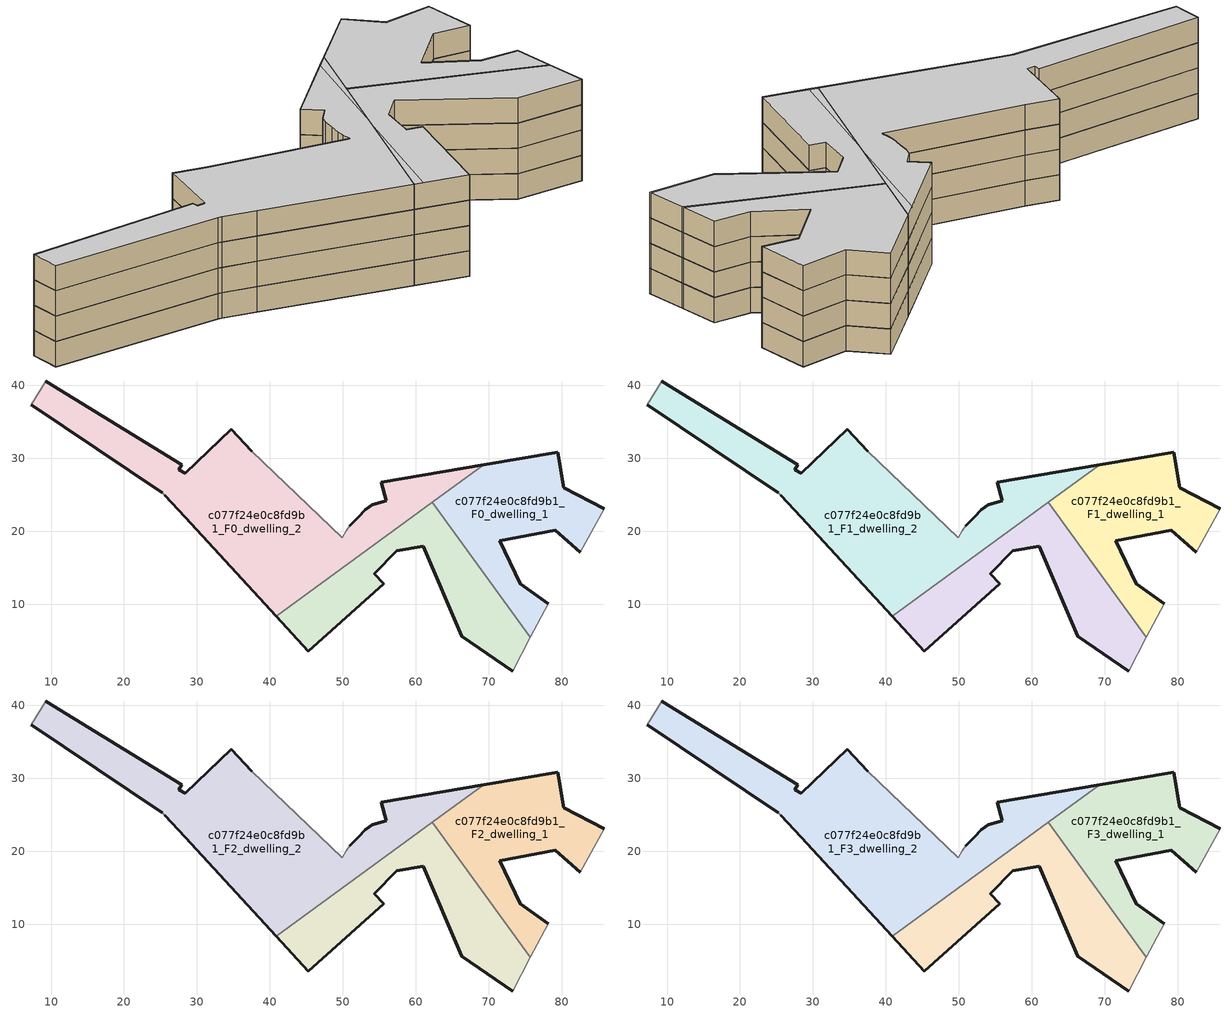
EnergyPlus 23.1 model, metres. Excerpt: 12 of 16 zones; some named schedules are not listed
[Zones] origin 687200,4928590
c077f24e0c8fd9b1_F0_dwelling_0
 floor ground (EU_floor_Construction): 73.26,0.86 75.69,5.48 62.22,23.96 40.83,8.37 45.22,3.59 55.61,12.79 54.29,14.18 57.35,17.33 61.02,17.99 66.28,5.65 z0
 wall outside (EU_wall_Construction): 73.26,0.86 66.28,5.65 61.02,17.99 57.35,17.33 54.29,14.18 55.61,12.79 45.22,3.59 40.83,8.37 z0:3
 wall to c077f24e0c8fd9b1_F0_dwelling_1 (EU_wall_Construction): 62.22,23.96 75.69,5.48 z0:3
 wall adiabatic (EU_wall_Construction): 75.69,5.48 73.26,0.86 z0:3
 wall to c077f24e0c8fd9b1_F0_dwelling_2 (EU_wall_Construction): 40.83,8.37 62.22,23.96 z0:3
c077f24e0c8fd9b1_F0_dwelling_1
 floor ground (EU_floor_Construction): 78.11,10.06 74.33,12.8 71.49,18.74 79.09,20.14 82.55,17.11 85.84,23.08 80.29,25.95 79.46,30.85 69.31,29.13 62.22,23.96 75.69,5.48 z0
 wall outside (EU_wall_Construction): 82.55,17.11 79.09,20.14 71.49,18.74 74.33,12.8 78.11,10.06 / 69.31,29.13 79.46,30.85 80.29,25.95 85.84,23.08 z0:3
 wall adiabatic (EU_wall_Construction): 85.84,23.08 82.55,17.11 / 78.11,10.06 75.69,5.48 z0:3
 wall to c077f24e0c8fd9b1_F0_dwelling_2 (EU_wall_Construction): 62.22,23.96 69.31,29.13 z0:3
c077f24e0c8fd9b1_F0_dwelling_2
 floor ground (EU_floor_Construction): 55.91,24.16 53.99,23.67 53.03,22.98 52.1,21.93 50.93,20.75 50.46,20.05 49.93,19.09 37.49,30.97 34.7,33.97 28.41,27.93 27.53,28.47 27.93,29.13 9.26,40.6 7.26,37.34 25.22,25.26 25.56,24.91 28.4,21.91 40.83,8.37 69.31,29.13 55.25,26.75 z0
 wall outside (EU_wall_Construction): 9.26,40.6 27.93,29.13 27.53,28.47 28.41,27.93 34.7,33.97 37.49,30.97 / 50.93,20.75 52.1,21.93 53.03,22.98 53.99,23.67 55.91,24.16 55.25,26.75 69.31,29.13 / 40.83,8.37 28.4,21.91 25.56,24.91 / 25.22,25.26 7.26,37.34 z0:3
 wall adiabatic (EU_wall_Construction): 7.26,37.34 9.26,40.6 / 37.49,30.97 49.93,19.09 50.46,20.05 50.93,20.75 / 25.56,24.91 25.22,25.26 z0:3
c077f24e0c8fd9b1_F1_dwelling_0
 floor to c077f24e0c8fd9b1_F0_dwelling_0 (EU_floor_Construction): 73.26,0.86 75.69,5.48 62.22,23.96 40.83,8.37 45.22,3.59 55.61,12.79 54.29,14.18 57.35,17.33 61.02,17.99 66.28,5.65 z3
 wall outside (EU_wall_Construction): 73.26,0.86 66.28,5.65 61.02,17.99 57.35,17.33 54.29,14.18 55.61,12.79 45.22,3.59 40.83,8.37 z3:6
 wall to c077f24e0c8fd9b1_F1_dwelling_1 (EU_wall_Construction): 62.22,23.96 75.69,5.48 z3:6
 wall adiabatic (EU_wall_Construction): 75.69,5.48 73.26,0.86 z3:6
 wall to c077f24e0c8fd9b1_F1_dwelling_2 (EU_wall_Construction): 40.83,8.37 62.22,23.96 z3:6
c077f24e0c8fd9b1_F1_dwelling_1
 floor to c077f24e0c8fd9b1_F0_dwelling_1 (EU_floor_Construction): 78.11,10.06 74.33,12.8 71.49,18.74 79.09,20.14 82.55,17.11 85.84,23.08 80.29,25.95 79.46,30.85 69.31,29.13 62.22,23.96 75.69,5.48 z3
 wall outside (EU_wall_Construction): 82.55,17.11 79.09,20.14 71.49,18.74 74.33,12.8 78.11,10.06 / 69.31,29.13 79.46,30.85 80.29,25.95 85.84,23.08 z3:6
 wall adiabatic (EU_wall_Construction): 85.84,23.08 82.55,17.11 / 78.11,10.06 75.69,5.48 z3:6
 wall to c077f24e0c8fd9b1_F1_dwelling_2 (EU_wall_Construction): 62.22,23.96 69.31,29.13 z3:6
c077f24e0c8fd9b1_F1_dwelling_2
 floor to c077f24e0c8fd9b1_F0_dwelling_2 (EU_floor_Construction): 55.91,24.16 53.99,23.67 53.03,22.98 52.1,21.93 50.93,20.75 50.46,20.05 49.93,19.09 37.49,30.97 34.7,33.97 28.41,27.93 27.53,28.47 27.93,29.13 9.26,40.6 7.26,37.34 25.22,25.26 25.56,24.91 28.4,21.91 40.83,8.37 69.31,29.13 55.25,26.75 z3
 wall outside (EU_wall_Construction): 9.26,40.6 27.93,29.13 27.53,28.47 28.41,27.93 34.7,33.97 37.49,30.97 / 50.93,20.75 52.1,21.93 53.03,22.98 53.99,23.67 55.91,24.16 55.25,26.75 69.31,29.13 / 40.83,8.37 28.4,21.91 25.56,24.91 / 25.22,25.26 7.26,37.34 z3:6
 wall adiabatic (EU_wall_Construction): 7.26,37.34 9.26,40.6 / 37.49,30.97 49.93,19.09 50.46,20.05 50.93,20.75 / 25.56,24.91 25.22,25.26 z3:6
c077f24e0c8fd9b1_F2_dwelling_0
 floor to c077f24e0c8fd9b1_F1_dwelling_0 (EU_floor_Construction): 73.26,0.86 75.69,5.48 62.22,23.96 40.83,8.37 45.22,3.59 55.61,12.79 54.29,14.18 57.35,17.33 61.02,17.99 66.28,5.65 z6
 wall outside (EU_wall_Construction): 73.26,0.86 66.28,5.65 61.02,17.99 57.35,17.33 54.29,14.18 55.61,12.79 45.22,3.59 40.83,8.37 z6:9
 wall to c077f24e0c8fd9b1_F2_dwelling_1 (EU_wall_Construction): 62.22,23.96 75.69,5.48 z6:9
 wall adiabatic (EU_wall_Construction): 75.69,5.48 73.26,0.86 z6:9
 wall to c077f24e0c8fd9b1_F2_dwelling_2 (EU_wall_Construction): 40.83,8.37 62.22,23.96 z6:9
c077f24e0c8fd9b1_F2_dwelling_1
 floor to c077f24e0c8fd9b1_F1_dwelling_1 (EU_floor_Construction): 78.11,10.06 74.33,12.8 71.49,18.74 79.09,20.14 82.55,17.11 85.84,23.08 80.29,25.95 79.46,30.85 69.31,29.13 62.22,23.96 75.69,5.48 z6
 wall outside (EU_wall_Construction): 82.55,17.11 79.09,20.14 71.49,18.74 74.33,12.8 78.11,10.06 / 69.31,29.13 79.46,30.85 80.29,25.95 85.84,23.08 z6:9
 wall adiabatic (EU_wall_Construction): 85.84,23.08 82.55,17.11 / 78.11,10.06 75.69,5.48 z6:9
 wall to c077f24e0c8fd9b1_F2_dwelling_2 (EU_wall_Construction): 62.22,23.96 69.31,29.13 z6:9
c077f24e0c8fd9b1_F2_dwelling_2
 floor to c077f24e0c8fd9b1_F1_dwelling_2 (EU_floor_Construction): 55.91,24.16 53.99,23.67 53.03,22.98 52.1,21.93 50.93,20.75 50.46,20.05 49.93,19.09 37.49,30.97 34.7,33.97 28.41,27.93 27.53,28.47 27.93,29.13 9.26,40.6 7.26,37.34 25.22,25.26 25.56,24.91 28.4,21.91 40.83,8.37 69.31,29.13 55.25,26.75 z6
 wall outside (EU_wall_Construction): 9.26,40.6 27.93,29.13 27.53,28.47 28.41,27.93 34.7,33.97 37.49,30.97 / 50.93,20.75 52.1,21.93 53.03,22.98 53.99,23.67 55.91,24.16 55.25,26.75 69.31,29.13 / 40.83,8.37 28.4,21.91 25.56,24.91 / 25.22,25.26 7.26,37.34 z6:9
 wall adiabatic (EU_wall_Construction): 7.26,37.34 9.26,40.6 / 37.49,30.97 49.93,19.09 50.46,20.05 50.93,20.75 / 25.56,24.91 25.22,25.26 z6:9
c077f24e0c8fd9b1_F3_dwelling_0
 floor to c077f24e0c8fd9b1_F2_dwelling_0 (EU_floor_Construction): 73.26,0.86 75.69,5.48 62.22,23.96 40.83,8.37 45.22,3.59 55.61,12.79 54.29,14.18 57.35,17.33 61.02,17.99 66.28,5.65 z9
 wall outside (EU_wall_Construction): 73.26,0.86 66.28,5.65 61.02,17.99 57.35,17.33 54.29,14.18 55.61,12.79 45.22,3.59 40.83,8.37 z9:12
 wall to c077f24e0c8fd9b1_F3_dwelling_1 (EU_wall_Construction): 62.22,23.96 75.69,5.48 z9:12
 wall adiabatic (EU_wall_Construction): 75.69,5.48 73.26,0.86 z9:12
 wall to c077f24e0c8fd9b1_F3_dwelling_2 (EU_wall_Construction): 40.83,8.37 62.22,23.96 z9:12
 ceiling to c077f24e0c8fd9b1_F4_dwelling_0 (EU_floor_Construction): 62.22,23.96 75.69,5.48 73.26,0.86 66.28,5.65 61.02,17.99 57.35,17.33 54.29,14.18 55.61,12.79 45.22,3.59 41.58,7.56 54.66,18.45 z12
 ceiling to c077f24e0c8fd9b1_F4_dwelling_1 (EU_floor_Construction): 54.66,18.45 41.58,7.56 40.83,8.37 z12
c077f24e0c8fd9b1_F3_dwelling_1
 floor to c077f24e0c8fd9b1_F2_dwelling_1 (EU_floor_Construction): 78.11,10.06 74.33,12.8 71.49,18.74 79.09,20.14 82.55,17.11 85.84,23.08 80.29,25.95 79.46,30.85 69.31,29.13 62.22,23.96 75.69,5.48 z9
 wall outside (EU_wall_Construction): 82.55,17.11 79.09,20.14 71.49,18.74 74.33,12.8 78.11,10.06 / 69.31,29.13 79.46,30.85 80.29,25.95 85.84,23.08 z9:12
 wall adiabatic (EU_wall_Construction): 85.84,23.08 82.55,17.11 / 78.11,10.06 75.69,5.48 z9:12
 wall to c077f24e0c8fd9b1_F3_dwelling_2 (EU_wall_Construction): 62.22,23.96 69.31,29.13 z9:12
 ceiling to c077f24e0c8fd9b1_F4_dwelling_0 (EU_floor_Construction): 79.46,30.85 80.29,25.95 85.84,23.08 82.55,17.11 79.09,20.14 71.49,18.74 74.33,12.8 78.11,10.06 75.69,5.48 62.22,23.96 69.31,29.13 z12
c077f24e0c8fd9b1_F3_dwelling_2
 floor to c077f24e0c8fd9b1_F2_dwelling_2 (EU_floor_Construction): 55.91,24.16 53.99,23.67 53.03,22.98 52.1,21.93 50.93,20.75 50.46,20.05 49.93,19.09 37.49,30.97 34.7,33.97 28.41,27.93 27.53,28.47 27.93,29.13 9.26,40.6 7.26,37.34 25.22,25.26 25.56,24.91 28.4,21.91 40.83,8.37 69.31,29.13 55.25,26.75 z9
 wall outside (EU_wall_Construction): 9.26,40.6 27.93,29.13 27.53,28.47 28.41,27.93 34.7,33.97 37.49,30.97 / 50.93,20.75 52.1,21.93 53.03,22.98 53.99,23.67 55.91,24.16 55.25,26.75 69.31,29.13 / 40.83,8.37 28.4,21.91 25.56,24.91 / 25.22,25.26 7.26,37.34 z9:12
 wall adiabatic (EU_wall_Construction): 7.26,37.34 9.26,40.6 / 37.49,30.97 49.93,19.09 50.46,20.05 50.93,20.75 / 25.56,24.91 25.22,25.26 z9:12
 ceiling to c077f24e0c8fd9b1_F4_dwelling_1 (EU_floor_Construction): 67.02,28.75 54.67,18.46 40.83,8.37 28.4,21.91 25.56,24.91 25.22,25.26 7.26,37.34 9.26,40.6 27.93,29.13 27.53,28.47 28.41,27.93 34.7,33.97 37.49,30.97 49.93,19.09 50.46,20.05 50.93,20.75 52.1,21.93 53.03,22.98 53.99,23.67 55.91,24.16 55.25,26.75 z12
 ceiling to c077f24e0c8fd9b1_F4_dwelling_0 (EU_floor_Construction): 69.31,29.13 54.67,18.46 67.02,28.75 z12
[Building]
EU S2 Campaign: North Axis=0; Terrain=City; Solar Distribution=FullExterior
[Site:Location]
Bologna: Latitude=44.5; Longitude=11.25; Time Zone=1; Elevation=37
[SizingPeriod:WeatherFileDays]
AnnualSizingPeriod: Begin Month=1; Begin Day of Month=1; End Month=12; End Day of Month=31; Day of Week for Start Day=Monday; Use Weather File Daylight Saving Period=No; Use Weather File Rain and Snow Indicators=No
[MATERIAL]
EU_InternalMass_Material: Roughness=MediumRough; Thickness=0.1; Conductivity=1; Density=1800; Specific Heat=900; Thermal Absorptance=0.9; Solar Absorptance=0.7; Visible Absorptance=0.7
[MATERIAL:NOMASS] Roughness=MediumRough; Thermal Absorptance=0.9; Solar Absorptance=0.7; Visible Absorptance=0.7
Name | Thermal Resistance
EU_wall_NoMass | 0.905828
EU_floor_NoMass | 0.67114
[CONSTRUCTION]
EU_wall_Construction: EU_wall_NoMass
EU_floor_Construction: EU_floor_NoMass
EU_InternalMass_Construction: EU_InternalMass_Material
[ZONE] Type=1; Multiplier=1; Ceiling Height=autocalculate; Floor Area=autocalculate; Part of Total Floor Area=Yes
Name | Volume
c077f24e0c8fd9b1_F0_dwelling_0; c077f24e0c8fd9b1_F1_dwelling_0; c077f24e0c8fd9b1_F2_dwelling_0; c077f24e0c8fd9b1_F3_dwelling_0 | 734.54
c077f24e0c8fd9b1_F0_dwelling_1; c077f24e0c8fd9b1_F1_dwelling_1; c077f24e0c8fd9b1_F2_dwelling_1; c077f24e0c8fd9b1_F3_dwelling_1 | 734.531
c077f24e0c8fd9b1_F0_dwelling_2; c077f24e0c8fd9b1_F1_dwelling_2; c077f24e0c8fd9b1_F2_dwelling_2; c077f24e0c8fd9b1_F3_dwelling_2 | 1469.06
[INTERNALMASS] Construction=EU_InternalMass_Construction
Name | Zone or ZoneList | Surface Area
c077f24e0c8fd9b1_F0_dwelling_0_EU_InternalMass | c077f24e0c8fd9b1_F0_dwelling_0 | 244.847
c077f24e0c8fd9b1_F0_dwelling_1_EU_InternalMass | c077f24e0c8fd9b1_F0_dwelling_1 | 244.844
c077f24e0c8fd9b1_F0_dwelling_2_EU_InternalMass | c077f24e0c8fd9b1_F0_dwelling_2 | 489.688
c077f24e0c8fd9b1_F1_dwelling_0_EU_InternalMass | c077f24e0c8fd9b1_F1_dwelling_0 | 244.847
c077f24e0c8fd9b1_F1_dwelling_1_EU_InternalMass | c077f24e0c8fd9b1_F1_dwelling_1 | 244.844
c077f24e0c8fd9b1_F1_dwelling_2_EU_InternalMass | c077f24e0c8fd9b1_F1_dwelling_2 | 489.688
c077f24e0c8fd9b1_F2_dwelling_0_EU_InternalMass | c077f24e0c8fd9b1_F2_dwelling_0 | 244.847
c077f24e0c8fd9b1_F2_dwelling_1_EU_InternalMass | c077f24e0c8fd9b1_F2_dwelling_1 | 244.844
c077f24e0c8fd9b1_F2_dwelling_2_EU_InternalMass | c077f24e0c8fd9b1_F2_dwelling_2 | 489.688
c077f24e0c8fd9b1_F3_dwelling_0_EU_InternalMass | c077f24e0c8fd9b1_F3_dwelling_0 | 244.847
c077f24e0c8fd9b1_F3_dwelling_1_EU_InternalMass | c077f24e0c8fd9b1_F3_dwelling_1 | 244.844
c077f24e0c8fd9b1_F3_dwelling_2_EU_InternalMass | c077f24e0c8fd9b1_F3_dwelling_2 | 489.688
[OTHEREQUIPMENT] Fuel Type=Electricity; Design Level Calculation Method=Watts/Area; Power per Zone Floor Area=1; Fraction Latent=0; Fraction Radiant=0; Fraction Lost=0; Carbon Dioxide Generation Rate=0; EndUse Subcategory=EU_Step8_InternalGains
Name | Zone or ZoneList or Space or SpaceList | Schedule
EU_Step8_InternalGain_c077f24e0c8fd9b1_F0_dwelling_0_f000 | c077f24e0c8fd9b1_F0_dwelling_0 | EU_Step8_GainSchedule_c077f24e0c8fd9b1_F0_dwelling_0_f000
EU_Step8_InternalGain_c077f24e0c8fd9b1_F0_dwelling_1_f000 | c077f24e0c8fd9b1_F0_dwelling_1 | EU_Step8_GainSchedule_c077f24e0c8fd9b1_F0_dwelling_1_f000
EU_Step8_InternalGain_c077f24e0c8fd9b1_F0_dwelling_2_f000 | c077f24e0c8fd9b1_F0_dwelling_2 | EU_Step8_GainSchedule_c077f24e0c8fd9b1_F0_dwelling_2_f000
EU_Step8_InternalGain_c077f24e0c8fd9b1_F1_dwelling_0_f000 | c077f24e0c8fd9b1_F1_dwelling_0 | EU_Step8_GainSchedule_c077f24e0c8fd9b1_F1_dwelling_0_f000
EU_Step8_InternalGain_c077f24e0c8fd9b1_F1_dwelling_1_f000 | c077f24e0c8fd9b1_F1_dwelling_1 | EU_Step8_GainSchedule_c077f24e0c8fd9b1_F1_dwelling_1_f000
EU_Step8_InternalGain_c077f24e0c8fd9b1_F1_dwelling_2_f000 | c077f24e0c8fd9b1_F1_dwelling_2 | EU_Step8_GainSchedule_c077f24e0c8fd9b1_F1_dwelling_2_f000
EU_Step8_InternalGain_c077f24e0c8fd9b1_F2_dwelling_0_f000 | c077f24e0c8fd9b1_F2_dwelling_0 | EU_Step8_GainSchedule_c077f24e0c8fd9b1_F2_dwelling_0_f000
EU_Step8_InternalGain_c077f24e0c8fd9b1_F2_dwelling_1_f000 | c077f24e0c8fd9b1_F2_dwelling_1 | EU_Step8_GainSchedule_c077f24e0c8fd9b1_F2_dwelling_1_f000
EU_Step8_InternalGain_c077f24e0c8fd9b1_F2_dwelling_2_f000 | c077f24e0c8fd9b1_F2_dwelling_2 | EU_Step8_GainSchedule_c077f24e0c8fd9b1_F2_dwelling_2_f000
EU_Step8_InternalGain_c077f24e0c8fd9b1_F3_dwelling_0_f000 | c077f24e0c8fd9b1_F3_dwelling_0 | EU_Step8_GainSchedule_c077f24e0c8fd9b1_F3_dwelling_0_f000
EU_Step8_InternalGain_c077f24e0c8fd9b1_F3_dwelling_1_f000 | c077f24e0c8fd9b1_F3_dwelling_1 | EU_Step8_GainSchedule_c077f24e0c8fd9b1_F3_dwelling_1_f000
EU_Step8_InternalGain_c077f24e0c8fd9b1_F3_dwelling_2_f000 | c077f24e0c8fd9b1_F3_dwelling_2 | EU_Step8_GainSchedule_c077f24e0c8fd9b1_F3_dwelling_2_f000
[ZONEVENTILATION:DESIGNFLOWRATE] Schedule=EU_AlwaysOn; Design Flow Rate Calculation Method=AirChanges/Hour; Air Changes per Hour=0.73129; Ventilation Type=Natural; Fan Pressure Rise=0; Fan Total Efficiency=1; Constant Term Coefficient=1; Temperature Term Coefficient=0; Velocity Term Coefficient=0; Velocity Squared Term Coefficient=0; Minimum Indoor Temperature=-100; Maximum Indoor Temperature=100; Delta Temperature=-100; Minimum Outdoor Temperature=-100; Maximum Outdoor Temperature=100; Maximum Wind Speed=40
Name | Zone or ZoneList or Space or SpaceList
EU_ConstantAir_c077f24e0c8fd9b1_F0_dwelling_0 | c077f24e0c8fd9b1_F0_dwelling_0
EU_ConstantAir_c077f24e0c8fd9b1_F0_dwelling_1 | c077f24e0c8fd9b1_F0_dwelling_1
EU_ConstantAir_c077f24e0c8fd9b1_F0_dwelling_2 | c077f24e0c8fd9b1_F0_dwelling_2
EU_ConstantAir_c077f24e0c8fd9b1_F1_dwelling_0 | c077f24e0c8fd9b1_F1_dwelling_0
EU_ConstantAir_c077f24e0c8fd9b1_F1_dwelling_1 | c077f24e0c8fd9b1_F1_dwelling_1
EU_ConstantAir_c077f24e0c8fd9b1_F1_dwelling_2 | c077f24e0c8fd9b1_F1_dwelling_2
EU_ConstantAir_c077f24e0c8fd9b1_F2_dwelling_0 | c077f24e0c8fd9b1_F2_dwelling_0
EU_ConstantAir_c077f24e0c8fd9b1_F2_dwelling_1 | c077f24e0c8fd9b1_F2_dwelling_1
EU_ConstantAir_c077f24e0c8fd9b1_F2_dwelling_2 | c077f24e0c8fd9b1_F2_dwelling_2
EU_ConstantAir_c077f24e0c8fd9b1_F3_dwelling_0 | c077f24e0c8fd9b1_F3_dwelling_0
EU_ConstantAir_c077f24e0c8fd9b1_F3_dwelling_1 | c077f24e0c8fd9b1_F3_dwelling_1
EU_ConstantAir_c077f24e0c8fd9b1_F3_dwelling_2 | c077f24e0c8fd9b1_F3_dwelling_2
[HVACTEMPLATE:THERMOSTAT] Constant Heating Setpoint=20; Constant Cooling Setpoint=50
EU_HeatOnly_c077f24e0c8fd9b1_F0_dwelling_0; EU_HeatOnly_c077f24e0c8fd9b1_F0_dwelling_1; EU_HeatOnly_c077f24e0c8fd9b1_F0_dwelling_2; EU_HeatOnly_c077f24e0c8fd9b1_F1_dwelling_0; EU_HeatOnly_c077f24e0c8fd9b1_F1_dwelling_1; EU_HeatOnly_c077f24e0c8fd9b1_F1_dwelling_2; EU_HeatOnly_c077f24e0c8fd9b1_F2_dwelling_0; EU_HeatOnly_c077f24e0c8fd9b1_F2_dwelling_1; EU_HeatOnly_c077f24e0c8fd9b1_F2_dwelling_2; EU_HeatOnly_c077f24e0c8fd9b1_F3_dwelling_0; EU_HeatOnly_c077f24e0c8fd9b1_F3_dwelling_1; EU_HeatOnly_c077f24e0c8fd9b1_F3_dwelling_2; EU_HeatOnly_c077f24e0c8fd9b1_F4_dwelling_0; EU_HeatOnly_c077f24e0c8fd9b1_F4_dwelling_1; EU_HeatOnly_c077f24e0c8fd9b1_F5_dwelling_0; EU_HeatOnly_c077f24e0c8fd9b1_F5_dwelling_1
[HVACTEMPLATE:ZONE:IDEALLOADSAIRSYSTEM] System Availability Schedule=EU_AlwaysOn; Maximum Heating Supply Air Temperature=50; Minimum Cooling Supply Air Temperature=13; Maximum Heating Supply Air Humidity Ratio=0.0156; Minimum Cooling Supply Air Humidity Ratio=0.0077; Heating Limit=NoLimit; Cooling Limit=NoLimit; Heating Availability Schedule=EU_AlwaysOn; Cooling Availability Schedule=EU_CoolingOff; Dehumidification Control Type=ConstantSensibleHeatRatio; Cooling Sensible Heat Ratio=0.7; Dehumidification Setpoint=60; Humidification Control Type=None; Humidification Setpoint=30; Outdoor Air Method=None; Outdoor Air Flow Rate per Person=0.00944; Outdoor Air Flow Rate per Zone Floor Area=0; Outdoor Air Flow Rate per Zone=0; Demand Controlled Ventilation Type=None; Outdoor Air Economizer Type=NoEconomizer; Heat Recovery Type=None; Sensible Heat Recovery Effectiveness=0.7; Latent Heat Recovery Effectiveness=0.65
Name | Template Thermostat
c077f24e0c8fd9b1_F0_dwelling_0 | EU_HeatOnly_c077f24e0c8fd9b1_F0_dwelling_0
c077f24e0c8fd9b1_F0_dwelling_1 | EU_HeatOnly_c077f24e0c8fd9b1_F0_dwelling_1
c077f24e0c8fd9b1_F0_dwelling_2 | EU_HeatOnly_c077f24e0c8fd9b1_F0_dwelling_2
c077f24e0c8fd9b1_F1_dwelling_0 | EU_HeatOnly_c077f24e0c8fd9b1_F1_dwelling_0
c077f24e0c8fd9b1_F1_dwelling_1 | EU_HeatOnly_c077f24e0c8fd9b1_F1_dwelling_1
c077f24e0c8fd9b1_F1_dwelling_2 | EU_HeatOnly_c077f24e0c8fd9b1_F1_dwelling_2
c077f24e0c8fd9b1_F2_dwelling_0 | EU_HeatOnly_c077f24e0c8fd9b1_F2_dwelling_0
c077f24e0c8fd9b1_F2_dwelling_1 | EU_HeatOnly_c077f24e0c8fd9b1_F2_dwelling_1
c077f24e0c8fd9b1_F2_dwelling_2 | EU_HeatOnly_c077f24e0c8fd9b1_F2_dwelling_2
c077f24e0c8fd9b1_F3_dwelling_0 | EU_HeatOnly_c077f24e0c8fd9b1_F3_dwelling_0
